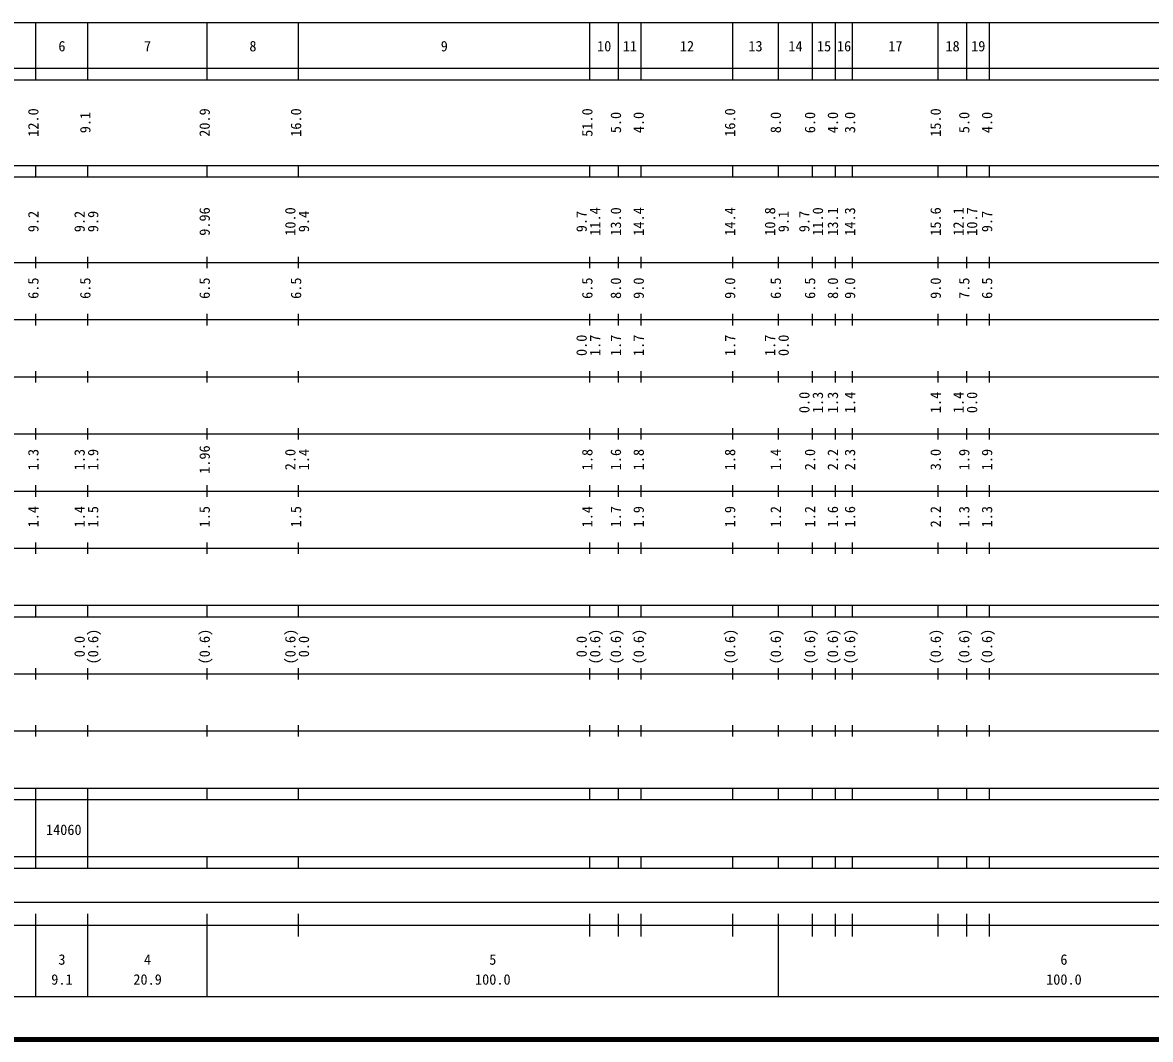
# Model space of a CAD drawing. Units: millimetres on the paper, enlarged 1000 times. Extents: x 40000 to 680000, y 20000 to 380000.
# Drawn here: x 235658 to 433152, y 20000 to 198000 of the extents above; entities that cross this region are included whole.
import ezdxf
from ezdxf.enums import TextEntityAlignment as Align

# ---------------------------------------------------------------- set-up
doc = ezdxf.new("R2010")
doc.units = ezdxf.units.MM
doc.header["$LTSCALE"] = 1000
doc.layers.add('M-TTL', color=7, linetype='Continuous', lineweight=13)
doc.layers.add('M-TTL-BAND', color=7, linetype='Continuous', lineweight=25)
doc.styles.add('ＭＳ ゴシック', font='')
doc.styles.get('ＭＳ ゴシック').set_extended_font_data('MS Gothic')

msp = doc.modelspace()

# ---------------------------------------------------------------- linework, layer by layer
at = {"layer": 'M-TTL', "color": 2, "lineweight": 140}
msp.add_line((40000, 20000), (680000, 20000), dxfattribs=at)
at = {"layer": 'M-TTL-BAND'}
for p, q in [((68000, 198000), (579000, 198000)), ((238000, 188000), (238000, 198000)), ((247100, 188000), (247100, 198000)), ((268000, 188000), (268000, 198000)), ((284000, 188000), (284000, 198000)), ((335000, 188000), (335000, 198000)), ((340000, 188000), (340000, 198000)), ((344000, 188000), (344000, 198000)), ((360000, 188000), (360000, 198000)), ((368000, 188000), (368000, 198000)), ((374000, 188000), (374000, 198000)), ((378000, 188000), (378000, 198000)), ((381000, 188000), (381000, 198000)), ((396000, 188000), (396000, 198000)), ((401000, 188000), (401000, 198000)), ((405000, 188000), (405000, 198000)), ((40000, 190000), (579000, 190000)), ((40000, 188000), (579000, 188000)), ((40000, 173000), (579000, 173000)), ((238000, 171000), (238000, 173000)), ((247100, 171000), (247100, 173000)), ((268000, 171000), (268000, 173000)), ((284000, 171000), (284000, 173000)), ((335000, 171000), (335000, 173000)), ((340000, 171000), (340000, 173000)), ((344000, 171000), (344000, 173000)), ((360000, 171000), (360000, 173000)), ((368000, 171000), (368000, 173000)), ((374000, 171000), (374000, 173000)), ((378000, 171000), (378000, 173000)), ((381000, 171000), (381000, 173000)), ((396000, 171000), (396000, 173000)), ((401000, 171000), (401000, 173000)), ((405000, 171000), (405000, 173000)), ((40000, 171000), (579000, 171000)), ((238000, 155000), (238000, 157000)), ((247100, 155000), (247100, 157000)), ((268000, 155000), (268000, 157000)), ((284000, 155000), (284000, 157000)), ((335000, 155000), (335000, 157000)), ((340000, 155000), (340000, 157000)), ((344000, 155000), (344000, 157000)), ((360000, 155000), (360000, 157000)), ((368000, 155000), (368000, 157000)), ((374000, 155000), (374000, 157000)), ((378000, 155000), (378000, 157000)), ((381000, 155000), (381000, 157000)), ((396000, 155000), (396000, 157000)), ((401000, 155000), (401000, 157000)), ((405000, 155000), (405000, 157000)), ((40000, 156000), (579000, 156000)), ((238000, 145000), (238000, 147000)), ((247100, 145000), (247100, 147000)), ((268000, 145000), (268000, 147000)), ((284000, 145000), (284000, 147000)), ((335000, 145000), (335000, 147000)), ((340000, 145000), (340000, 147000)), ((344000, 145000), (344000, 147000)), ((360000, 145000), (360000, 147000)), ((368000, 145000), (368000, 147000)), ((374000, 145000), (374000, 147000)), ((378000, 145000), (378000, 147000)), ((381000, 145000), (381000, 147000)), ((396000, 145000), (396000, 147000)), ((401000, 145000), (401000, 147000)), ((405000, 145000), (405000, 147000)), ((46000, 146000), (579000, 146000)), ((238000, 135000), (238000, 137000)), ((247100, 135000), (247100, 137000)), ((268000, 135000), (268000, 137000)), ((284000, 135000), (284000, 137000)), ((335000, 135000), (335000, 137000)), ((340000, 135000), (340000, 137000)), ((344000, 135000), (344000, 137000)), ((360000, 135000), (360000, 137000)), ((368000, 135000), (368000, 137000)), ((374000, 135000), (374000, 137000)), ((378000, 135000), (378000, 137000)), ((381000, 135000), (381000, 137000)), ((396000, 135000), (396000, 137000)), ((401000, 135000), (401000, 137000)), ((405000, 135000), (405000, 137000)), ((52000, 136000), (579000, 136000)), ((238000, 125000), (238000, 127000)), ((247100, 125000), (247100, 127000)), ((268000, 125000), (268000, 127000)), ((284000, 125000), (284000, 127000)), ((335000, 125000), (335000, 127000)), ((340000, 125000), (340000, 127000)), ((344000, 125000), (344000, 127000)), ((360000, 125000), (360000, 127000)), ((368000, 125000), (368000, 127000)), ((374000, 125000), (374000, 127000)), ((378000, 125000), (378000, 127000)), ((381000, 125000), (381000, 127000)), ((396000, 125000), (396000, 127000)), ((401000, 125000), (401000, 127000)), ((405000, 125000), (405000, 127000)), ((46000, 126000), (579000, 126000)), ((238000, 115000), (238000, 117000)), ((247100, 115000), (247100, 117000)), ((268000, 115000), (268000, 117000)), ((284000, 115000), (284000, 117000)), ((335000, 115000), (335000, 117000)), ((340000, 115000), (340000, 117000)), ((344000, 115000), (344000, 117000)), ((360000, 115000), (360000, 117000)), ((368000, 115000), (368000, 117000)), ((374000, 115000), (374000, 117000)), ((378000, 115000), (378000, 117000)), ((381000, 115000), (381000, 117000)), ((396000, 115000), (396000, 117000)), ((401000, 115000), (401000, 117000)), ((405000, 115000), (405000, 117000)), ((52000, 116000), (579000, 116000)), ((238000, 105000), (238000, 107000)), ((247100, 105000), (247100, 107000)), ((268000, 105000), (268000, 107000)), ((284000, 105000), (284000, 107000)), ((335000, 105000), (335000, 107000)), ((340000, 105000), (340000, 107000)), ((344000, 105000), (344000, 107000)), ((360000, 105000), (360000, 107000)), ((368000, 105000), (368000, 107000)), ((374000, 105000), (374000, 107000)), ((378000, 105000), (378000, 107000)), ((381000, 105000), (381000, 107000)), ((396000, 105000), (396000, 107000)), ((401000, 105000), (401000, 107000)), ((405000, 105000), (405000, 107000)), ((46000, 106000), (579000, 106000)), ((40000, 96000), (579000, 96000)), ((238000, 94000), (238000, 96000)), ((247100, 94000), (247100, 96000)), ((268000, 94000), (268000, 96000)), ((284000, 94000), (284000, 96000)), ((335000, 94000), (335000, 96000)), ((340000, 94000), (340000, 96000)), ((344000, 94000), (344000, 96000)), ((360000, 94000), (360000, 96000)), ((368000, 94000), (368000, 96000)), ((374000, 94000), (374000, 96000)), ((378000, 94000), (378000, 96000)), ((381000, 94000), (381000, 96000)), ((396000, 94000), (396000, 96000)), ((401000, 94000), (401000, 96000)), ((405000, 94000), (405000, 96000)), ((40000, 94000), (579000, 94000)), ((238000, 83000), (238000, 85000)), ((247100, 83000), (247100, 85000)), ((268000, 83000), (268000, 85000)), ((284000, 83000), (284000, 85000)), ((335000, 83000), (335000, 85000)), ((340000, 83000), (340000, 85000)), ((344000, 83000), (344000, 85000)), ((360000, 83000), (360000, 85000)), ((368000, 83000), (368000, 85000)), ((374000, 83000), (374000, 85000)), ((378000, 83000), (378000, 85000)), ((381000, 83000), (381000, 85000)), ((396000, 83000), (396000, 85000)), ((401000, 83000), (401000, 85000)), ((405000, 83000), (405000, 85000)), ((49000, 84000), (579000, 84000)), ((40000, 74000), (579000, 74000)), ((238000, 73000), (238000, 75000)), ((247100, 73000), (247100, 75000)), ((268000, 73000), (268000, 75000)), ((284000, 73000), (284000, 75000)), ((335000, 73000), (335000, 75000)), ((340000, 73000), (340000, 75000)), ((344000, 73000), (344000, 75000)), ((360000, 73000), (360000, 75000)), ((368000, 73000), (368000, 75000)), ((374000, 73000), (374000, 75000)), ((378000, 73000), (378000, 75000)), ((381000, 73000), (381000, 75000)), ((396000, 73000), (396000, 75000)), ((401000, 73000), (401000, 75000)), ((405000, 73000), (405000, 75000)), ((40000, 64000), (579000, 64000)), ((238000, 62000), (238000, 64000)), ((247100, 62000), (247100, 64000)), ((268000, 62000), (268000, 64000)), ((284000, 62000), (284000, 64000)), ((335000, 62000), (335000, 64000)), ((340000, 62000), (340000, 64000)), ((344000, 62000), (344000, 64000)), ((360000, 62000), (360000, 64000)), ((368000, 62000), (368000, 64000)), ((374000, 62000), (374000, 64000)), ((378000, 62000), (378000, 64000)), ((381000, 62000), (381000, 64000)), ((396000, 62000), (396000, 64000)), ((401000, 62000), (401000, 64000)), ((405000, 62000), (405000, 64000)), ((40000, 62000), (579000, 62000)), ((238000, 52000), (238000, 62000)), ((247100, 52000), (247100, 62000)), ((40000, 52000), (579000, 52000)), ((238000, 50000), (238000, 52000)), ((247100, 50000), (247100, 52000)), ((268000, 50000), (268000, 52000)), ((284000, 50000), (284000, 52000)), ((335000, 50000), (335000, 52000)), ((340000, 50000), (340000, 52000)), ((344000, 50000), (344000, 52000)), ((360000, 50000), (360000, 52000)), ((368000, 50000), (368000, 52000)), ((374000, 50000), (374000, 52000)), ((378000, 50000), (378000, 52000)), ((381000, 50000), (381000, 52000)), ((396000, 50000), (396000, 52000)), ((401000, 50000), (401000, 52000)), ((405000, 50000), (405000, 52000)), ((40000, 50000), (579000, 50000)), ((71000, 44000), (565000, 44000)), ((238000, 27500), (238000, 42000)), ((247100, 27500), (247100, 42000)), ((268000, 27500), (268000, 42000)), ((284000, 38000), (284000, 42000)), ((335000, 38000), (335000, 42000)), ((340000, 38000), (340000, 42000)), ((344000, 38000), (344000, 42000)), ((360000, 38000), (360000, 42000)), ((368000, 27500), (368000, 42000)), ((374000, 38000), (374000, 42000)), ((378000, 38000), (378000, 42000)), ((381000, 38000), (381000, 42000)), ((396000, 38000), (396000, 42000)), ((401000, 38000), (401000, 42000)), ((405000, 38000), (405000, 42000)), ((40000, 40000), (579000, 40000)), ((68000, 27500), (579000, 27500))]:
    msp.add_line(p, q, dxfattribs=at)

# ---------------------------------------------------------------- texts
at = {"layer": 'M-TTL-BAND', "style": 'ＭＳ ゴシック'}
for s, p in [('6', (242550, 192405)), ('7', (257550, 192405)), ('8', (276000, 192405)), ('9', (309500, 192405)), ('10', (337500, 192405)), ('11', (342000, 192405)), ('12', (352000, 192405)), ('13', (364000, 192405)), ('14', (371000, 192405)), ('15', (376000, 192405)), ('16', (379500, 192405)), ('17', (388500, 192405)), ('18', (398500, 192405)), ('19', (403000, 192405)), ('3', (242550, 32523)), ('4', (257550, 32523)), ('5', (318000, 32523)), ('6', (418000, 32523)), ('9.1', (242550, 29033)), ('20.9', (257550, 29033)), ('100.0', (318000, 29033)), ('100.0', (418000, 29033))]:
    msp.add_text(s, height=1833, dxfattribs=at).set_placement(p, align=Align.BOTTOM_CENTER)
for s, p in [('12.0', (239000, 180500)), ('9.1', (248100, 180500)), ('20.9', (269000, 180500)), ('16.0', (285000, 180500)), ('51.0', (336000, 180500)), ('5.0', (341000, 180500)), ('4.0', (345000, 180500)), ('16.0', (361000, 180500)), ('8.0', (369000, 180500)), ('6.0', (375000, 180500)), ('4.0', (379000, 180500)), ('3.0', (382000, 180500)), ('15.0', (397000, 180500)), ('5.0', (402000, 180500)), ('4.0', (406000, 180500)), ('9.2', (239000, 163174)), ('9.2', (247100, 163174)), ('9.9', (249470, 163174)), ('9.96', (269000, 163174)), ('10.0', (284000, 163174)), ('9.4', (286370, 163174)), ('9.7', (335000, 163174)), ('11.4', (337370, 163174)), ('13.0', (341000, 163174)), ('14.4', (345000, 163174)), ('14.4', (361000, 163174)), ('10.8', (368000, 163174)), ('9.1', (370370, 163174)), ('9.7', (374000, 163174)), ('11.0', (376370, 163174)), ('13.1', (379000, 163174)), ('14.3', (382000, 163174)), ('15.6', (397000, 163174)), ('12.1', (401000, 163174)), ('10.7', (403370, 163174)), ('9.7', (406000, 163174)), ('6.5', (239000, 151500)), ('6.5', (248100, 151500)), ('6.5', (269000, 151500)), ('6.5', (285000, 151500)), ('6.5', (336000, 151500)), ('8.0', (341000, 151500)), ('9.0', (345000, 151500)), ('9.0', (361000, 151500)), ('6.5', (369000, 151500)), ('6.5', (375000, 151500)), ('8.0', (379000, 151500)), ('9.0', (382000, 151500)), ('9.0', (397000, 151500)), ('7.5', (402000, 151500)), ('6.5', (406000, 151500)), ('0.0', (335000, 141500)), ('1.7', (337370, 141500)), ('1.7', (341000, 141500)), ('1.7', (345000, 141500)), ('1.7', (361000, 141500)), ('1.7', (368000, 141500)), ('0.0', (370370, 141500)), ('0.0', (374000, 131500)), ('1.3', (376370, 131500)), ('1.3', (379000, 131500)), ('1.4', (382000, 131500)), ('1.4', (397000, 131500)), ('1.4', (401000, 131500)), ('0.0', (403370, 131500)), ('1.3', (239000, 121500)), ('1.3', (247100, 121500)), ('1.9', (249470, 121500)), ('1.96', (269000, 121500)), ('2.0', (284000, 121500)), ('1.4', (286370, 121500)), ('1.8', (336000, 121500)), ('1.6', (341000, 121500)), ('1.8', (345000, 121500)), ('1.8', (361000, 121500)), ('1.4', (369000, 121500)), ('2.0', (375000, 121500)), ('2.2', (379000, 121500)), ('2.3', (382000, 121500)), ('3.0', (397000, 121500)), ('1.9', (402000, 121500)), ('1.9', (406000, 121500)), ('1.4', (239000, 111500)), ('1.4', (247100, 111500)), ('1.5', (249470, 111500)), ('1.5', (269000, 111500)), ('1.5', (285000, 111500)), ('1.4', (336000, 111500)), ('1.7', (341000, 111500)), ('1.9', (345000, 111500)), ('1.9', (361000, 111500)), ('1.2', (369000, 111500)), ('1.2', (375000, 111500)), ('1.6', (379000, 111500)), ('1.6', (382000, 111500)), ('2.2', (397000, 111500)), ('1.3', (402000, 111500)), ('1.3', (406000, 111500)), ('(0.6)', (249470, 88764)), ('(0.6)', (269000, 88764)), ('(0.6)', (284000, 88764)), ('(0.6)', (337370, 88764)), ('(0.6)', (341000, 88764)), ('(0.6)', (345000, 88764)), ('(0.6)', (361000, 88764)), ('(0.6)', (369000, 88764)), ('(0.6)', (375000, 88764)), ('(0.6)', (379000, 88764)), ('(0.6)', (382000, 88764)), ('(0.6)', (397000, 88764)), ('(0.6)', (402000, 88764)), ('(0.6)', (406000, 88764)), ('0.0', (247100, 88764)), ('0.0', (286370, 88764)), ('0.0', (335000, 88764))]:
    msp.add_text(s, height=1833, rotation=90, dxfattribs=at).set_placement(p, align=Align.BOTTOM_CENTER)
msp.add_text('14060', height=1833, dxfattribs=at).set_placement((239758, 55241), align=Align.BOTTOM_LEFT)

doc.saveas('drawing.dxf')
